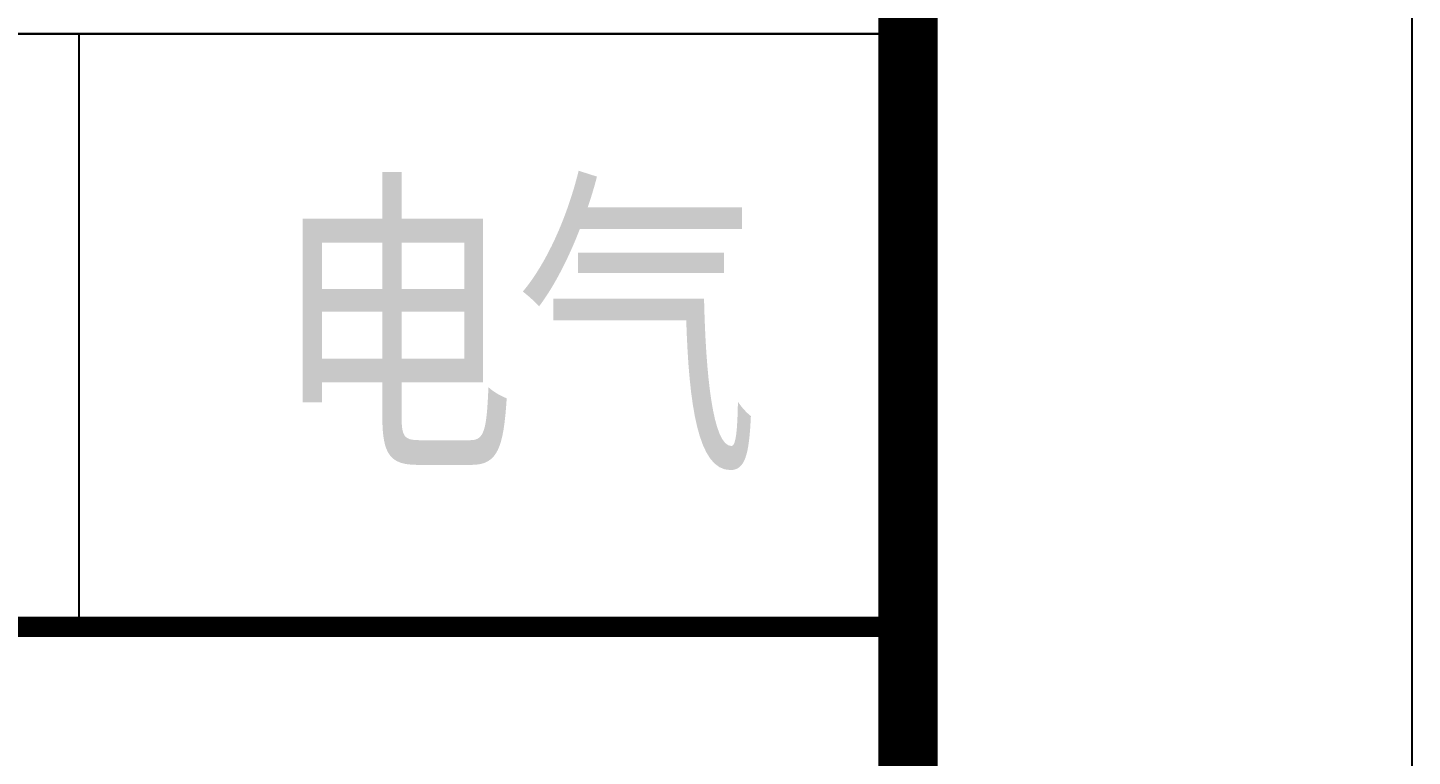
# Model space of a CAD drawing. Extents: x 552102 to 973302, y -80747 to 40012826.
# Drawn here: x 801657 to 804402, y 213007 to 214453 of the extents above; entities that cross this region are included whole.
import ezdxf

# ---------------------------------------------------------------- set-up
doc = ezdxf.new("R2010")
doc.units = 0
doc.header["$LTSCALE"] = 1000
doc.header["$MEASUREMENT"] = 0
doc.layers.add('TK', color=126, linetype='Continuous')
doc.layers.add('TWT_TITLE', color=7, linetype='Continuous')
doc.styles.add('-宋体', font='', dxfattribs={"width": 0.8})
doc.styles.get('-宋体').set_extended_font_data('SimSun')

# ---------------------------------------------------------------- blocks, each defined once
blk = doc.blocks.new('电气图框')
at = {"layer": 'TK'}
for p, q in [((375932.2, 265474), (383932.2, 265474)), ((383932.2, 265474), (380873.4, 265474)), ((382288.6, 265474), (382288.6, 264297.6))]:
    blk.add_line(p, q, dxfattribs=at)
at = {"layer": 'TK', "const_width": 117.6}
blk.add_lwpolyline([(375932.2, 308755.9), (383932.2, 308755.9), (383932.2, 251356.4), (375932.2, 251356.4)], close=True, dxfattribs=at)
at = {"layer": 'TK', "const_width": 40}
blk.add_lwpolyline([(375932.2, 264297.6), (383932.2, 264297.6)], dxfattribs=at)
at = {"layer": 'TK', "style": '-宋体', "width": 0.75}
blk.add_text('电气', height=472.71, dxfattribs=at).set_placement((382671.5, 264659.4))

msp = doc.modelspace()

# ---------------------------------------------------------------- linework, layer by layer
at = {"layer": 'TWT_TITLE'}
msp.add_lwpolyline([(720302.5, 199322.3), (804402.5, 199322.3), (804402.5, 258722.3), (720302.5, 258722.3)], close=True, dxfattribs=at)
at = {"layer": 'TWT_TITLE', "const_width": 100}
msp.add_lwpolyline([(722802.5, 200322.3), (803402.5, 200322.3), (803402.5, 257722.3), (722802.5, 257722.3)], close=True, dxfattribs=at)

# ---------------------------------------------------------------- block references
msp.add_blockref('电气图框', (419470.3, -51033.2))

doc.saveas('drawing.dxf')
